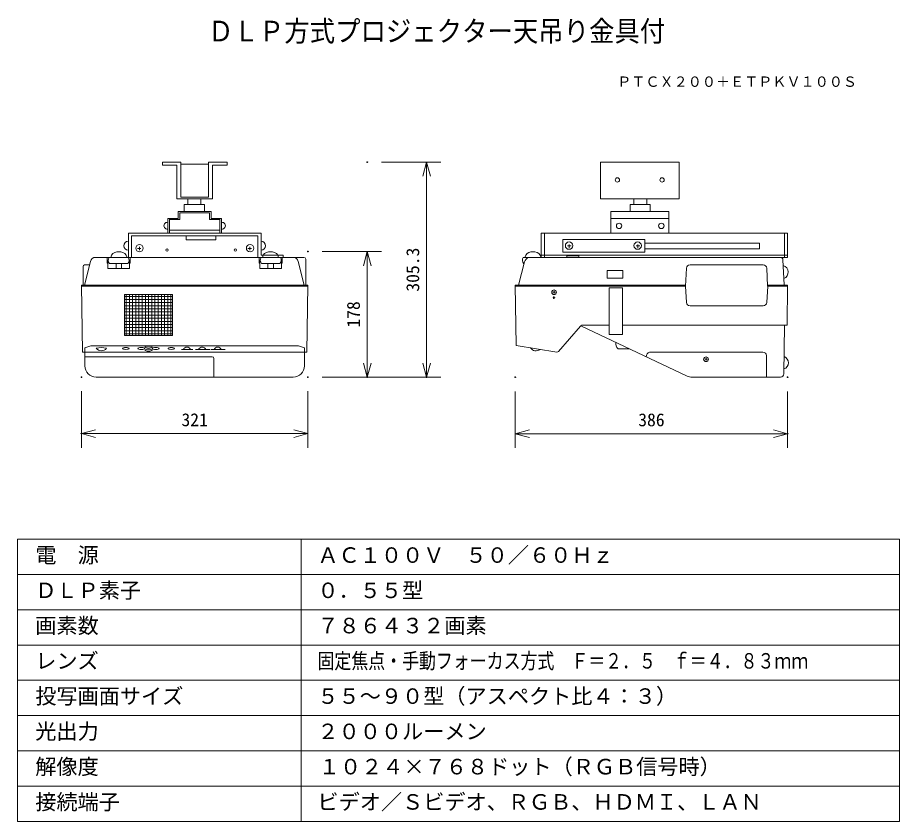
# Model space of a CAD drawing. Units: millimetres, scale not verified. Extents: x -63 to 62, y -57 to 57.
import ezdxf
from ezdxf.enums import TextEntityAlignment as Align

# ---------------------------------------------------------------- set-up
doc = ezdxf.new("R2010")
doc.units = ezdxf.units.MM
doc.header["$LTSCALE"] = 0.125
doc.header["$PDMODE"] = 32
doc.header["$PDSIZE"] = 0.0625
for name, color, linetype, lineweight in [('0-0_0', 7, 'Continuous', 18), ('0-2_WAKU', 1, 'Continuous', 18), ('0-4_GAIKEI', 1, 'Continuous', 18), ('0-5_SUNPO', 7, 'Continuous', 18), ('0-7_S1', 1, 'Continuous', 18)]:
    doc.layers.add(name, color=color, linetype=linetype, lineweight=lineweight)
for name, color, linetype in [('0-1_DEFPOINTS', 7, 'Continuous'), ('0-3_MOJI1', 7, 'Continuous'), ('0-6_TOUROKU', 7, 'Continuous')]:
    doc.layers.add(name, color=color, linetype=linetype)
doc.styles.add('ＭＳ ゴシック', font='')
doc.styles.get('ＭＳ ゴシック').set_extended_font_data('MS Gothic')

# ---------------------------------------------------------------- blocks, each defined once
blk = doc.blocks.new('_OPEN30')
at = {"layer": '0-0_0'}
blk.add_line((0, 0), (-1, 0), dxfattribs=at)
blk.add_lwpolyline([(-1, 0.26795), (0, 0), (-1, -0.26795)], dxfattribs=at)
blk = doc.blocks.new('D8')
at = {"layer": '0-1_DEFPOINTS'}
for p in [(-12.2596, 37.1429), (-12.2596, 6.6354), (-3.8452, 6.6354)]:
    blk.add_point(p, dxfattribs=at)
at = {"layer": '0-5_SUNPO'}
for p, q in [((-10.2596, 37.1429), (-1.8452, 37.1429)), ((-3.8452, 35.1429), (-3.8452, 8.6354)), ((-10.2596, 6.6354), (-1.8452, 6.6354))]:
    blk.add_line(p, q, dxfattribs=at)
at = {"layer": '0-5_SUNPO', "xscale": 2, "yscale": 2}
for p, rotation in [((-3.8452, 37.1429), 90), ((-3.8452, 6.6354), 270)]:
    blk.add_blockref('_OPEN30', p, dxfattribs=dict(at, rotation=rotation))
at = {"layer": '0-5_SUNPO', "style": 'ＭＳ ゴシック'}
blk.add_text('305.3', height=1.833, rotation=90, dxfattribs=at).set_placement((-4.3452, 18.7642), align=Align.BOTTOM_LEFT)
blk = doc.blocks.new('D7')
at = {"layer": '0-1_DEFPOINTS'}
for p in [(-20.6741, 24.4354), (-20.6741, 6.6354), (-12.2596, 6.6354)]:
    blk.add_point(p, dxfattribs=at)
at = {"layer": '0-5_SUNPO'}
for p, q in [((-18.6741, 24.4354), (-10.2596, 24.4354)), ((-12.2596, 22.4354), (-12.2596, 8.6354)), ((-18.6741, 6.6354), (-10.2596, 6.6354))]:
    blk.add_line(p, q, dxfattribs=at)
at = {"layer": '0-5_SUNPO', "xscale": 2, "yscale": 2}
for p, rotation in [((-12.2596, 24.4354), 90), ((-12.2596, 6.6354), 270)]:
    blk.add_blockref('_OPEN30', p, dxfattribs=dict(at, rotation=rotation))
at = {"layer": '0-5_SUNPO', "style": 'ＭＳ ゴシック'}
blk.add_text('178', height=1.833, rotation=90, dxfattribs=at).set_placement((-12.7596, 13.6604), align=Align.BOTTOM_LEFT)
blk = doc.blocks.new('D6')
at = {"layer": '0-1_DEFPOINTS'}
for p in [(-52.7742, 6.6338), (-20.6741, 6.6338), (-52.7742, -1.3662)]:
    blk.add_point(p, dxfattribs=at)
at = {"layer": '0-5_SUNPO'}
for p, q in [((-52.7742, 4.6338), (-52.7742, -3.3662)), ((-20.6741, 4.6338), (-20.6741, -3.3662)), ((-22.6741, -1.3662), (-50.7742, -1.3662))]:
    blk.add_line(p, q, dxfattribs=at)
at = {"layer": '0-5_SUNPO', "xscale": 2, "yscale": 2, "rotation": 180}
blk.add_blockref('_OPEN30', (-52.7742, -1.3662), dxfattribs=at)
at = {"layer": '0-5_SUNPO', "xscale": 2, "yscale": 2}
blk.add_blockref('_OPEN30', (-20.6741, -1.3662), dxfattribs=at)
at = {"layer": '0-5_SUNPO', "style": 'ＭＳ ゴシック'}
blk.add_text('321', height=1.833, dxfattribs=at).set_placement((-38.5991, -0.8662), align=Align.BOTTOM_LEFT)
blk = doc.blocks.new('D5')
at = {"layer": '0-1_DEFPOINTS'}
for p in [(8.7298, 6.6225), (47.3299, 6.6225), (47.3299, -1.3775)]:
    blk.add_point(p, dxfattribs=at)
at = {"layer": '0-5_SUNPO'}
for p, q in [((8.7298, 4.6225), (8.7298, -3.3775)), ((47.3299, 4.6225), (47.3299, -3.3775)), ((10.7298, -1.3775), (45.3299, -1.3775))]:
    blk.add_line(p, q, dxfattribs=at)
at = {"layer": '0-5_SUNPO', "xscale": 2, "yscale": 2, "rotation": 180}
blk.add_blockref('_OPEN30', (8.7298, -1.3775), dxfattribs=at)
at = {"layer": '0-5_SUNPO', "xscale": 2, "yscale": 2}
blk.add_blockref('_OPEN30', (47.3299, -1.3775), dxfattribs=at)
at = {"layer": '0-5_SUNPO', "style": 'ＭＳ ゴシック'}
blk.add_text('386', height=1.833, dxfattribs=at).set_placement((26.1548, -0.8775), align=Align.BOTTOM_LEFT)

msp = doc.modelspace()

# ---------------------------------------------------------------- linework, layer by layer
at = {"layer": '0-2_WAKU', "color": 4}
for p, q in [((-62.5298, -16.8227), (-62.5298, -56.8227)), ((62.4702, -16.8227), (-62.5298, -16.8227)), ((-22.3242, -56.8227), (-22.3242, -16.8227)), ((62.4702, -56.8227), (62.4702, -16.8227)), ((-62.5298, -56.8227), (62.4702, -56.8227))]:
    msp.add_line(p, q, dxfattribs=at)
at = {"layer": '0-2_WAKU'}
for p, q in [((62.4702, -21.8227), (-62.5298, -21.8227)), ((62.4702, -26.8227), (-62.5298, -26.8227)), ((62.4702, -31.8227), (-62.5298, -31.8227)), ((62.4702, -36.8227), (-62.5298, -36.8227)), ((62.4702, -41.8227), (-62.5298, -41.8227)), ((62.4702, -46.8227), (-62.5298, -46.8227)), ((62.4702, -51.8227), (-62.5298, -51.8227))]:
    msp.add_line(p, q, dxfattribs=at)
at = {"layer": '0-4_GAIKEI'}
for p, q in [((-28.0247, 26.5812), (-46.8315, 26.5812)), ((-33.8599, 27.0195), (-40.9963, 27.0195)), ((11.6872, 26.5812), (46.6237, 26.5812)), ((-28.4854, 26.1869), (-46.3708, 26.1869)), ((-34.4197, 25.6585), (-38.6501, 25.6585)), ((-48.4596, 23.9537), (-47.8962, 23.9537)), ((-26.3966, 23.9537), (-26.9601, 23.9537)), ((10.8115, 23.9543), (10.2476, 23.9543)), ((-49.8427, 23.1538), (-49.8427, 22.3156)), ((-46.6611, 22.7365), (-46.6611, 21.5783)), ((-46.5757, 23.1538), (-46.5757, 22.3156)), ((-28.2805, 23.1538), (-28.2805, 22.3156)), ((-28.1951, 22.7365), (-28.1951, 21.5783)), ((-25.0989, 22.7365), (-25.0989, 21.5783)), ((-25.0135, 23.1538), (-25.0135, 22.3156)), ((-21.9149, 19.2279), (-22.7411, 22.5792)), ((9.1493, 23.1538), (9.9146, 23.1538)), ((-53.2295, 21.8781), (-53.2295, 19.2279)), ((-52.3317, 22.0796), (-53.0281, 22.0796)), ((-49.8427, 22.3156), (-49.7573, 22.3156)), ((-49.5126, 22.2587), (-46.9058, 22.2587)), ((-48.5791, 22.2587), (-48.5791, 21.5783)), ((-47.8108, 22.2587), (-47.8108, 21.5783)), ((-46.5757, 22.3156), (-46.6611, 22.3156)), ((-28.2805, 22.3156), (-28.1951, 22.3156)), ((-25.0989, 21.5783), (-28.1951, 21.5783)), ((-25.3437, 22.2587), (-27.9504, 22.2587)), ((-27.0454, 22.2587), (-27.0454, 21.5783)), ((-26.2771, 22.2587), (-26.2771, 21.5783)), ((-25.0135, 22.3156), (-25.0989, 22.3156)), ((32.286, 21.5983), (32.1542, 19.086)), ((32.7893, 22.076), (43.1625, 22.076)), ((43.6659, 21.5983), (43.7976, 19.086)), ((-21.3907, 19.0892), (-53.4634, 19.0892)), ((8.0254, 19.086), (32.1542, 19.086)), ((32.286, 16.7541), (32.1392, 19.086)), ((43.6659, 16.7541), (43.8127, 19.086)), ((43.7976, 19.086), (46.622, 19.086)), ((13.3281, 18.1996), (13.7014, 18.1996)), ((13.5148, 18.013), (13.5148, 18.3863)), ((32.7893, 16.2765), (43.1625, 16.2765)), ((17.6365, 13.5501), (21.3488, 13.5501)), ((23.2333, 13.5501), (46.2083, 13.5501)), ((-52.996, 10.3104), (-52.996, 9.7278)), ((-22.9571, 10.6005), (-51.8991, 10.6005)), ((-21.8602, 10.3104), (-21.8602, 9.7278)), ((22.5877, 10.184), (24.2039, 10.184)), ((-34.9515, 9.0603), (-52.996, 9.0603)), ((-34.6997, 8.8085), (-34.6997, 6.1676)), ((27.0352, 9.7173), (43.1208, 9.7173)), ((35.0605, 8.5135), (35.0605, 8.8868)), ((43.6552, 6.1543), (43.6248, 9.2183)), ((34.8738, 8.7002), (35.2471, 8.7002))]:
    msp.add_line(p, q, dxfattribs=at)
at = {"layer": '0-4_GAIKEI', "color": 7}
for p, q in [((-53.0348, 19.2279), (-52.2086, 22.5792)), ((-21.933, 23.1538), (-51.4751, 23.1538)), ((-21.6812, 22.902), (-21.6812, 19.2279)), ((8.4968, 19.2248), (9.3048, 22.5307)), ((9.9146, 23.1538), (45.6177, 23.1538)), ((45.9701, 22.8161), (46.1222, 19.2648)), ((-21.3907, 19.2279), (-53.4656, 19.2279)), ((-53.4656, 19.2279), (-53.3202, 9.7278)), ((8.0237, 19.2248), (8.1309, 10.652)), ((8.0237, 19.2248), (32.1615, 19.2248)), ((43.7904, 19.2248), (46.6237, 19.2248)), ((46.6237, 19.2248), (46.5541, 13.5501)), ((-40.5558, 17.625), (-47.3743, 17.625)), ((-47.1379, 17.875), (-47.1379, 12.0567)), ((-46.6846, 17.875), (-46.6846, 12.0567)), ((-46.2314, 17.875), (-46.2314, 12.0567)), ((-45.7781, 17.875), (-45.7781, 12.0567)), ((-45.3248, 17.875), (-45.3248, 12.0567)), ((-44.8716, 17.875), (-44.8716, 12.0567)), ((-44.4183, 17.875), (-44.4183, 12.0567)), ((-43.965, 17.875), (-43.965, 12.0567)), ((-43.5118, 17.875), (-43.5118, 12.0567)), ((-43.0585, 17.875), (-43.0585, 12.0567)), ((-42.6052, 17.875), (-42.6052, 12.0567)), ((-42.152, 17.875), (-42.152, 12.0567)), ((-41.6987, 17.875), (-41.6987, 12.0567)), ((-41.2454, 17.875), (-41.2454, 12.0567)), ((-40.7922, 17.875), (-40.7922, 12.0567)), ((-40.5558, 17.1818), (-47.3743, 17.1818)), ((-40.5558, 16.7386), (-47.3743, 16.7386)), ((-40.5558, 16.2954), (-47.3743, 16.2954)), ((-40.5558, 15.8522), (-47.3743, 15.8522)), ((-40.5558, 15.409), (-47.3743, 15.409)), ((-40.5558, 14.9658), (-47.3743, 14.9658)), ((-40.5558, 14.5227), (-47.3743, 14.5227)), ((-40.5558, 14.0795), (-47.3743, 14.0795)), ((-40.5558, 13.6363), (-47.3743, 13.6363)), ((-40.5558, 13.1931), (-47.3743, 13.1931)), ((-40.5558, 12.7499), (-47.3743, 12.7499)), ((17.2558, 13.3765), (14.1571, 9.806)), ((17.3241, 13.4416), (32.4069, 6.2998)), ((46.2083, 13.5501), (46.105, 6.6508)), ((46.2083, 13.5501), (46.5541, 13.5501)), ((-40.5558, 12.3067), (-47.3743, 12.3067)), ((-37.7117, 10.0946), (-39.3145, 10.0946)), ((-35.2934, 10.0946), (-37.318, 10.0946)), ((-33.1001, 10.0946), (-35.1247, 10.0946)), ((8.1309, 10.652), (13.9266, 9.7203)), ((-52.996, 9.7278), (-52.996, 7.7792)), ((-21.8602, 9.7278), (-21.8602, 7.7792)), ((-23.4718, 6.1676), (-51.3844, 6.1676)), ((33.054, 6.1543), (45.6011, 6.1543))]:
    msp.add_line(p, q, dxfattribs=at)
at = {"layer": '0-4_GAIKEI'}
msp.add_lwpolyline([(-49.7573, 22.7365), (-49.7573, 21.5783), (-46.6611, 21.5783)], dxfattribs=at)
msp.add_lwpolyline([(15.341, 23.1538), (17.0129, 23.1538), (17.0129, 23.3603), (15.341, 23.3603)], close=True, dxfattribs=at)
at = {"layer": '0-4_GAIKEI', "color": 7}
msp.add_lwpolyline([(-21.3907, 19.2279), (-21.536, 9.7278), (-53.3202, 9.7278)], dxfattribs=at)
msp.add_lwpolyline([(-40.5558, 17.875), (-47.3743, 17.875), (-47.3743, 12.0567), (-40.5558, 12.0567)], close=True, dxfattribs=at)
at = {"layer": '0-4_GAIKEI'}
for centre, radius in [((13.5148, 18.1996), 0.3355), ((13.4967, 17.4437), 0.1154), ((35.0605, 8.7002), 0.3355)]:
    msp.add_circle(centre, radius, dxfattribs=at)
for centre, radius, start, end in [((-48.3023, 22.9085), 1.0569, 98.5576, 166.58238), ((-48.0534, 22.9085), 1.0569, 13.41762, 81.4424), ((-26.8028, 22.9085), 1.0569, 98.5576, 166.58238), ((-26.5539, 22.9085), 1.0569, 13.41762, 81.4424), ((10.405, 22.9083), 1.0578, 98.5576, 166.58238), ((10.6541, 22.9083), 1.0578, 13.41762, 81.4424), ((-48.9362, 22.7488), 0.7565, 147.6328, 220.36978), ((-47.4822, 22.7488), 0.7565, 319.63022, 32.3672), ((-27.374, 22.7488), 0.7565, 147.6328, 220.36978), ((-25.92, 22.7488), 0.7565, 319.63022, 32.3672), ((-23.4746, 22.3983), 0.7554, 13.84922, 90), ((9.8151, 22.7676), 0.7698, 149.8853, 221.44651), ((-53.0281, 21.8781), 0.2014, 90, 180), ((32.7893, 21.5719), 0.504, 90, 176.99781), ((43.1625, 21.5719), 0.504, 3.00219, 90), ((45.7387, 21.0626), 0.977, 290.72166, 74.18233), ((32.7893, 16.7805), 0.504, 183.00219, 270), ((43.1625, 16.7805), 0.504, 270, 356.99781), ((17.6365, 13.0461), 0.504, 90, 128.30228), ((-51.879, 8.3059), 2.2947, 89.49761, 119.12938), ((-22.9772, 8.3059), 2.2947, 60.87062, 90.50239), ((10.9381, 10.7365), 0.8486, 209.42476, 312.30961), ((23.24, 10.9081), 0.9745, 169.03457, 227.98664), ((-34.9515, 8.8085), 0.2518, 0, 90), ((13.9645, 9.9713), 0.2538, 261.40499, 319.34968), ((27.2702, 9.0706), 0.688, 109.9682, 181.07001), ((43.1208, 9.2132), 0.504, 0.56948, 90), ((45.812, 8.2047), 0.9298, 289.02435, 69.26119)]:
    msp.add_arc(centre, radius, start, end, dxfattribs=at)
at = {"layer": '0-4_GAIKEI', "color": 7}
for centre, radius, start, end in [((-51.4751, 22.3983), 0.7554, 90, 166.15078), ((-21.933, 22.902), 0.2518, 0, 90), ((10.4083, 22.0606), 1.1995, 114.30098, 156.92419), ((45.6177, 22.801), 0.3528, 2.452, 90), ((17.6365, 13.0461), 0.504, 128.28619, 139.04617), ((-50.6596, 10.846), 0.9443, 217.97628, 321.74644), ((-50.6669, 7.8009), 2.5719, 73.06995, 106.65277), ((-38.5272, 9.8611), 0.5575, 24.77277, 155.22723), ((-36.362, 9.8611), 0.5575, 24.77277, 155.22723), ((-34.1686, 9.8611), 0.5575, 24.77277, 155.22723), ((-51.3844, 7.7792), 1.6116, 180, 270), ((-23.4718, 7.7792), 1.6116, 270, 0), ((33.054, 7.6664), 1.5121, 244.66199, 270), ((45.6011, 6.6583), 0.504, 270, 359.14277)]:
    msp.add_arc(centre, radius, start, end, dxfattribs=at)
for centre, major_axis, ratio in [((-47.1848, 10.2351), (0.464, 0), 0.272544), ((-44.9932, 10.2315), (0.4958, 0), 0.29583), ((-43.9765, 10.4354), (0.4958, 0), 0.29583), ((-43.9765, 9.9846), (0.4958, 0), 0.29583), ((-42.9526, 10.2315), (0.4958, 0), 0.29583), ((-40.7454, 10.2351), (0.464, 0), 0.272544)]:
    msp.add_ellipse(centre, major_axis=major_axis, ratio=ratio, dxfattribs=at)
at = {"layer": '0-7_S1'}
for p, q in [((-42.0078, 36.673), (-39.379, 36.673)), ((-42.0078, 36.2108), (-42.0078, 36.673)), ((-39.379, 31.6972), (-39.379, 36.673)), ((-39.379, 36.3719), (-35.4772, 36.3719)), ((-35.4772, 31.6972), (-35.4772, 36.673)), ((-32.8484, 36.673), (-35.4772, 36.673)), ((-32.8484, 36.2108), (-32.8484, 36.673)), ((20.097, 31.4296), (20.097, 36.673)), ((-42.0078, 36.2108), (-39.9632, 36.2108)), ((-39.9632, 31.4296), (-39.9632, 36.2108)), ((-32.8484, 36.2108), (-34.8931, 36.2108)), ((-34.8931, 31.4296), (-34.8931, 36.2108)), ((-39.9632, 31.4296), (-34.8931, 31.4296)), ((-39.379, 31.6972), (-35.4772, 31.6972)), ((-38.4007, 30.6367), (-38.4007, 31.4296)), ((-36.5579, 30.6367), (-36.5579, 31.4296)), ((31.2562, 31.4296), (20.097, 31.4296)), ((24.8064, 30.6367), (24.8064, 31.4296)), ((26.6492, 30.6367), (26.6492, 31.4296)), ((24.2945, 30.6367), (27.1611, 30.6367)), ((24.2945, 29.6392), (24.2945, 30.6367)), ((27.1611, 30.6367), (27.1611, 29.6392)), ((-39.7834, 29.6392), (-35.0728, 29.6392)), ((-39.7834, 28.6416), (-39.7834, 29.6392)), ((-39.5382, 28.499), (-39.5382, 29.466)), ((-39.5382, 29.466), (-35.318, 29.466)), ((-35.318, 28.499), (-35.318, 29.466)), ((-35.0728, 28.6416), (-35.0728, 29.6392)), ((21.5815, 29.6392), (21.5815, 26.5812)), ((29.7973, 29.6392), (21.5815, 29.6392)), ((29.7973, 26.5812), (29.7973, 29.6392)), ((-41.2414, 28.6416), (-39.7834, 28.6416)), ((-41.2414, 26.5812), (-41.2414, 28.6416)), ((-40.9963, 26.5812), (-40.9963, 28.6416)), ((-40.9963, 28.499), (-39.5382, 28.499)), ((-33.8599, 28.499), (-35.318, 28.499)), ((-33.8599, 26.5812), (-33.8599, 28.6416)), ((29.7973, 28.6416), (21.5815, 28.6416)), ((-46.8315, 23.1538), (-46.8315, 26.5812)), ((11.6872, 23.1538), (11.6872, 26.5812)), ((12.1479, 23.1538), (12.1479, 26.5812)), ((46.163, 23.1538), (46.163, 26.5812)), ((-46.3708, 23.1538), (-46.3708, 26.1869)), ((-38.6501, 25.6585), (-38.6501, 26.1869)), ((-34.4197, 25.6585), (-34.4197, 26.1869)), ((-28.4854, 23.1538), (-28.4854, 26.1869)), ((-45.5534, 24.4258), (-45.0416, 24.4258)), ((-45.2758, 24.6251), (-45.2758, 24.1571)), ((-29.8858, 24.4258), (-29.3741, 24.4258)), ((-29.6082, 24.6251), (-29.6082, 24.1571)), ((15.9498, 24.792), (15.4381, 24.792)), ((15.6722, 24.9913), (15.6722, 24.5233)), ((25.6757, 24.792), (25.164, 24.792)), ((25.3982, 24.9913), (25.3982, 24.5233)), ((-24.8834, 23.1538), (-24.8834, 23.4863)), ((11.6872, 23.4863), (46.6237, 23.4863))]:
    msp.add_line(p, q, dxfattribs=at)
for points in [[(31.2562, 31.4296), (31.2562, 36.673), (20.097, 36.673)], [(-36.046, 29.6392), (-36.046, 30.6367), (-38.9126, 30.6367), (-38.9126, 29.6392)], [(-33.6148, 26.5812), (-33.6148, 28.6416), (-35.0728, 28.6416)], [(-24.8834, 23.4863), (-28.0247, 23.4863), (-28.0247, 26.5812)], [(11.6872, 23.1538), (46.6237, 23.1538), (46.6237, 26.5812)]]:
    msp.add_lwpolyline(points, dxfattribs=at)
for points in [[(26.3677, 23.9097), (14.7478, 23.9097), (14.7478, 25.6746), (26.3677, 25.6746)], [(26.3677, 24.3701), (42.6202, 24.3701), (42.6202, 25.1886), (26.3677, 25.1886)], [(23.2728, 20.1927), (21.0338, 20.1927), (21.0338, 21.2912), (23.2728, 21.2912)], [(23.2333, 18.8394), (21.3488, 18.8394), (21.3488, 12.2091), (23.2333, 12.2091)]]:
    msp.add_lwpolyline(points, close=True, dxfattribs=at)
for centre, radius in [((22.5029, 34.1408), 0.3071), ((28.8248, 34.1408), 0.3071), ((22.7332, 27.6185), 0.3839), ((28.7224, 27.6185), 0.3839), ((15.6436, 24.8178), 0.5243), ((25.3695, 24.8178), 0.5243), ((-45.2471, 24.4516), 0.5243), ((-41.3503, 24.1958), 0.1705), ((-31.6687, 24.1958), 0.1705), ((-29.5796, 24.4516), 0.5243)]:
    msp.add_circle(centre, radius, dxfattribs=at)
for centre, radius, start, end in [((-41.2883, 27.6347), 0.4922, 84.54252, 275.45748), ((-33.568, 27.6347), 0.4922, 264.54252, 95.45748), ((-46.816, 24.7953), 0.6463, 91.37871, 268.62129), ((-28.0402, 24.7953), 0.6463, 271.37871, 88.62129)]:
    msp.add_arc(centre, radius, start, end, dxfattribs=at)

# ---------------------------------------------------------------- block references
at = {"layer": '0-5_SUNPO'}
for name in ['D8', 'D7', 'D6', 'D5']:
    msp.add_blockref(name, (-0.7061, -0.4699), dxfattribs=at)

# ---------------------------------------------------------------- texts
at = {"layer": '0-3_MOJI1', "style": 'ＭＳ ゴシック'}
for s, height, width, p in [('ＤＬＰ方式プロジェクター天吊り金具付', 2.933, 0.9, (-35.5298, 52.8932)), ('固定焦点・手動フォーカス方式\u3000Ｆ＝２．５\u3000ｆ＝４．８３ｍｍ', 2.199, 0.8, (-20.0298, -35.8227))]:
    msp.add_text(s, height=height, dxfattribs=dict(at, width=width)).set_placement(p, align=Align.BOTTOM_LEFT)
for s, p in [('電\u3000源', (-60.0298, -20.8227)), ('ＡＣ１００Ｖ\u3000５０／６０Ｈｚ', (-20.0298, -20.8227)), ('ＤＬＰ素子', (-60.0298, -25.8227)), ('０．５５型', (-20.0298, -25.8227)), ('画素数', (-60.0298, -30.8227)), ('７８６４３２画素', (-20.0298, -30.8227)), ('レンズ', (-60.0298, -35.8227)), ('投写画面サイズ\u3000\u3000\u3000', (-60.0298, -40.8227)), ('５５～９０型（アスペクト比４：３）', (-20.0298, -40.8227)), ('光出力', (-60.0298, -45.8227)), ('２０００ルーメン', (-20.0298, -45.8227)), ('解像度', (-60.0298, -50.8227)), ('１０２４×７６８ドット（ＲＧＢ信号時）', (-19.8242, -50.8227)), ('接続端子', (-60.0298, -55.8227)), ('ビデオ／Ｓビデオ、ＲＧＢ、ＨＤＭＩ、ＬＡＮ', (-20.0298, -55.8227))]:
    msp.add_text(s, height=2.199, dxfattribs=at).set_placement(p, align=Align.BOTTOM_LEFT)
at = {"layer": '0-6_TOUROKU', "style": 'ＭＳ ゴシック'}
msp.add_text('ＰＴＣＸ２００＋ＥＴＰＫＶ１００Ｓ', height=1.466, dxfattribs=at).set_placement((22.4701, 46.8932), align=Align.BOTTOM_LEFT)

doc.saveas('drawing.dxf')
